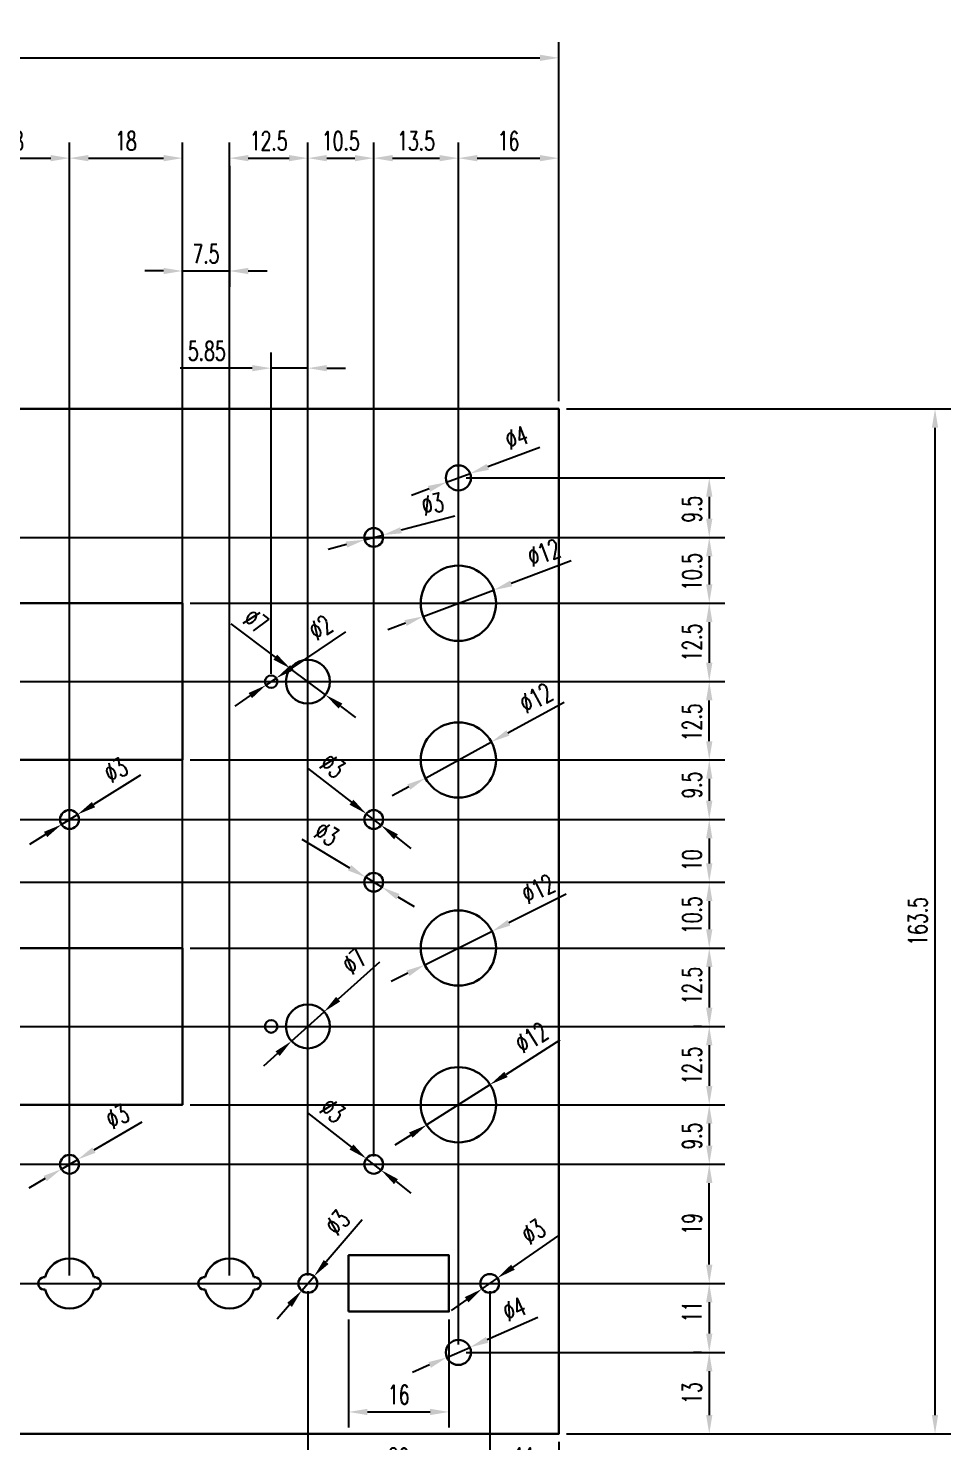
# Model space of a CAD drawing. Header units: millimetres. Extents: x 0 to 420, y 0 to 297.
# Drawn here: x 267.7 to 341.3, y 99.6 to 212.4 of the extents above; entities that cross this region are included whole.
import ezdxf

# ---------------------------------------------------------------- set-up
doc = ezdxf.new("R2010")
doc.units = ezdxf.units.MM
doc.header["$PDMODE"] = 35
doc.layers.add('BZ', color=4, linetype='Continuous', lineweight=15)
doc.layers.add('CSX', color=7, linetype='Continuous', lineweight=30)
doc.styles.get("Standard").update_dxf_attribs({"font": 'txt.shx', "width": 0.67})
doc.dimstyles.new('ISO-25', dxfattribs={"dimtxt": 1.5, "dimasz": 1.5, "dimexe": 1.25, "dimexo": 0.625, "dimtad": 1, "dimlfac": 2, "dimdsep": 46, "dimtxsty": 'Standard', "dimcen": 2.5, "dimadec": 0, "dimazin": 0, "dimtfac": 1, "dimtmove": 0, "dimatfit": 3, "dimfxl": 1, "dimarcsym": 0})

# ---------------------------------------------------------------- blocks, each defined once
blk = doc.blocks.new('*D78')
at = {"layer": 'BZ', "color": 0, "lineweight": -2, "transparency": 16777216}
for p, q in [((310.625, 182), (341.25, 182)), ((340, 101.75), (340, 180.5)), ((310.625, 100.25), (341.25, 100.25))]:
    blk.add_line(p, q, dxfattribs=at)
at = {"layer": 'BZ', "color": 0, "transparency": 16777216}
for points in [[(339.75, 180.5), (340.25, 180.5), (340, 182)], [(339.75, 101.75), (340.25, 101.75), (340, 100.25)]]:
    blk.add_solid(points, dxfattribs=at)
at = {"layer": 'Defpoints', "color": 0, "transparency": 16777216}
for p in [(310, 182), (340, 182), (310, 100.25)]:
    blk.add_point(p, dxfattribs=at)
at = {"layer": 'BZ', "color": 0, "transparency": 16777216, "insert": (338.625, 141.125), "char_height": 1.5, "attachment_point": 5, "rotation": 90}
blk.add_mtext('163.5', dxfattribs=at)
blk = doc.blocks.new('*D79')
at = {"layer": 'BZ', "color": 0, "lineweight": -2, "transparency": 16777216}
for p, q in [((100, 182.625), (100, 211.25)), ((310, 182.625), (310, 211.25)), ((101.5, 210), (308.5, 210))]:
    blk.add_line(p, q, dxfattribs=at)
at = {"layer": 'BZ', "color": 0, "transparency": 16777216}
for points in [[(101.5, 210.25), (101.5, 209.75), (100, 210)], [(308.5, 210.25), (308.5, 209.75), (310, 210)]]:
    blk.add_solid(points, dxfattribs=at)
at = {"layer": 'Defpoints', "color": 0, "transparency": 16777216}
for p in [(310, 210), (100, 182), (310, 182)]:
    blk.add_point(p, dxfattribs=at)
at = {"layer": 'BZ', "color": 0, "transparency": 16777216, "insert": (205, 211.375), "char_height": 1.5, "attachment_point": 5}
blk.add_mtext('420', dxfattribs=at)
blk = doc.blocks.new('*D80')
at = {"layer": 'BZ', "color": 0, "lineweight": -2, "transparency": 16777216}
for p, q in [((302.625, 106.75), (323.25, 106.75)), ((322, 105.25), (322, 101.75)), ((310.625, 100.25), (323.25, 100.25))]:
    blk.add_line(p, q, dxfattribs=at)
at = {"layer": 'BZ', "color": 0, "transparency": 16777216}
for points in [[(321.75, 105.25), (322.25, 105.25), (322, 106.75)], [(321.75, 101.75), (322.25, 101.75), (322, 100.25)]]:
    blk.add_solid(points, dxfattribs=at)
at = {"layer": 'Defpoints', "color": 0, "transparency": 16777216}
for p in [(302, 106.75), (310, 100.25), (322, 100.25)]:
    blk.add_point(p, dxfattribs=at)
at = {"layer": 'BZ', "color": 0, "transparency": 16777216, "insert": (320.625, 103.5), "char_height": 1.5, "attachment_point": 5, "rotation": 90}
blk.add_mtext('13', dxfattribs=at)
blk = doc.blocks.new('*D81')
at = {"layer": 'BZ', "color": 0, "lineweight": -2, "transparency": 16777216}
for p, q in [((305.125, 112.25), (323.25, 112.25)), ((322, 110.75), (322, 108.25)), ((321.375, 106.75), (320.75, 106.75))]:
    blk.add_line(p, q, dxfattribs=at)
at = {"layer": 'BZ', "color": 0, "transparency": 16777216}
for points in [[(321.75, 110.75), (322.25, 110.75), (322, 112.25)], [(321.75, 108.25), (322.25, 108.25), (322, 106.75)]]:
    blk.add_solid(points, dxfattribs=at)
at = {"layer": 'Defpoints', "color": 0, "transparency": 16777216}
for p in [(304.5, 112.25), (322, 106.75), (322, 106.75)]:
    blk.add_point(p, dxfattribs=at)
at = {"layer": 'BZ', "color": 0, "transparency": 16777216, "insert": (320.625, 110), "char_height": 1.5, "attachment_point": 5, "rotation": 90}
blk.add_mtext('11', dxfattribs=at)
blk = doc.blocks.new('*D82')
at = {"layer": 'BZ', "color": 0, "lineweight": -2, "transparency": 16777216}
for p, q in [((295.875, 121.75), (323.25, 121.75)), ((322, 113.75), (322, 120.25)), ((240.875, 112.25), (323.25, 112.25))]:
    blk.add_line(p, q, dxfattribs=at)
at = {"layer": 'BZ', "color": 0, "transparency": 16777216}
for points in [[(321.75, 120.25), (322.25, 120.25), (322, 121.75)], [(321.75, 113.75), (322.25, 113.75), (322, 112.25)]]:
    blk.add_solid(points, dxfattribs=at)
at = {"layer": 'Defpoints', "color": 0, "transparency": 16777216}
for p in [(295.25, 121.75), (322, 121.75), (240.25, 112.25)]:
    blk.add_point(p, dxfattribs=at)
at = {"layer": 'BZ', "color": 0, "transparency": 16777216, "insert": (320.625, 117), "char_height": 1.5, "attachment_point": 5, "rotation": 90}
blk.add_mtext('19', dxfattribs=at)
blk = doc.blocks.new('*D83')
at = {"layer": 'BZ', "color": 0, "lineweight": -2, "transparency": 16777216}
for p, q in [((280.625, 126.5), (323.25, 126.5)), ((322, 125), (322, 123.25)), ((229.375, 121.75), (323.25, 121.75))]:
    blk.add_line(p, q, dxfattribs=at)
at = {"layer": 'BZ', "color": 0, "transparency": 16777216}
for points in [[(321.75, 125), (322.25, 125), (322, 126.5)], [(321.75, 123.25), (322.25, 123.25), (322, 121.75)]]:
    blk.add_solid(points, dxfattribs=at)
at = {"layer": 'Defpoints', "color": 0, "transparency": 16777216}
for p in [(280, 126.5), (228.75, 121.75), (322, 121.75)]:
    blk.add_point(p, dxfattribs=at)
at = {"layer": 'BZ', "color": 0, "transparency": 16777216, "insert": (320.625, 124), "char_height": 1.5, "attachment_point": 5, "rotation": 90}
blk.add_mtext('9.5', dxfattribs=at)
blk = doc.blocks.new('*D84')
at = {"layer": 'BZ', "color": 0, "lineweight": -2, "transparency": 16777216}
for p, q in [((234.625, 132.75), (323.25, 132.75)), ((322, 131.25), (322, 128)), ((302.625, 126.5), (323.25, 126.5))]:
    blk.add_line(p, q, dxfattribs=at)
at = {"layer": 'BZ', "color": 0, "transparency": 16777216}
for points in [[(321.75, 131.25), (322.25, 131.25), (322, 132.75)], [(321.75, 128), (322.25, 128), (322, 126.5)]]:
    blk.add_solid(points, dxfattribs=at)
at = {"layer": 'Defpoints', "color": 0, "transparency": 16777216}
for p in [(234, 132.75), (302, 126.5), (322, 126.5)]:
    blk.add_point(p, dxfattribs=at)
at = {"layer": 'BZ', "color": 0, "transparency": 16777216, "insert": (320.625, 129.625), "char_height": 1.5, "attachment_point": 5, "rotation": 90}
blk.add_mtext('12.5', dxfattribs=at)
blk = doc.blocks.new('*D85')
at = {"layer": 'BZ', "color": 0, "lineweight": -2, "transparency": 16777216}
for p, q in [((280.625, 139), (323.25, 139)), ((322, 137.5), (322, 134.25)), ((321.375, 132.75), (320.75, 132.75))]:
    blk.add_line(p, q, dxfattribs=at)
at = {"layer": 'BZ', "color": 0, "transparency": 16777216}
for points in [[(321.75, 137.5), (322.25, 137.5), (322, 139)], [(321.75, 134.25), (322.25, 134.25), (322, 132.75)]]:
    blk.add_solid(points, dxfattribs=at)
at = {"layer": 'Defpoints', "color": 0, "transparency": 16777216}
for p in [(280, 139), (322, 132.75), (322, 132.75)]:
    blk.add_point(p, dxfattribs=at)
at = {"layer": 'BZ', "color": 0, "transparency": 16777216, "insert": (320.625, 136), "char_height": 1.5, "attachment_point": 5, "rotation": 90}
blk.add_mtext('12.5', dxfattribs=at)
blk = doc.blocks.new('*D86')
at = {"layer": 'BZ', "color": 0, "lineweight": -2, "transparency": 16777216}
for p, q in [((295.875, 144.25), (323.25, 144.25)), ((322, 142.75), (322, 140.5)), ((302.625, 139), (323.25, 139))]:
    blk.add_line(p, q, dxfattribs=at)
at = {"layer": 'BZ', "color": 0, "transparency": 16777216}
for points in [[(321.75, 142.75), (322.25, 142.75), (322, 144.25)], [(321.75, 140.5), (322.25, 140.5), (322, 139)]]:
    blk.add_solid(points, dxfattribs=at)
at = {"layer": 'Defpoints', "color": 0, "transparency": 16777216}
for p in [(295.25, 144.25), (302, 139), (322, 139)]:
    blk.add_point(p, dxfattribs=at)
at = {"layer": 'BZ', "color": 0, "transparency": 16777216, "insert": (320.625, 141.625), "char_height": 1.5, "attachment_point": 5, "rotation": 90}
blk.add_mtext('10.5', dxfattribs=at)
blk = doc.blocks.new('*D87')
at = {"layer": 'BZ', "color": 0, "lineweight": -2, "transparency": 16777216}
for p, q in [((295.875, 149.25), (323.25, 149.25)), ((322, 147.75), (322, 145.75)), ((229.375, 144.25), (323.25, 144.25))]:
    blk.add_line(p, q, dxfattribs=at)
at = {"layer": 'BZ', "color": 0, "transparency": 16777216}
for points in [[(321.75, 147.75), (322.25, 147.75), (322, 149.25)], [(321.75, 145.75), (322.25, 145.75), (322, 144.25)]]:
    blk.add_solid(points, dxfattribs=at)
at = {"layer": 'Defpoints', "color": 0, "transparency": 16777216}
for p in [(295.25, 149.25), (228.75, 144.25), (322, 144.25)]:
    blk.add_point(p, dxfattribs=at)
at = {"layer": 'BZ', "color": 0, "transparency": 16777216, "insert": (320.625, 146), "char_height": 1.5, "attachment_point": 5, "rotation": 90}
blk.add_mtext('10', dxfattribs=at)
blk = doc.blocks.new('*D88')
at = {"layer": 'BZ', "color": 0, "lineweight": -2, "transparency": 16777216}
for p, q in [((302.625, 154), (323.25, 154)), ((322, 152.5), (322, 150.75)), ((229.375, 149.25), (323.25, 149.25))]:
    blk.add_line(p, q, dxfattribs=at)
at = {"layer": 'BZ', "color": 0, "transparency": 16777216}
for points in [[(321.75, 152.5), (322.25, 152.5), (322, 154)], [(321.75, 150.75), (322.25, 150.75), (322, 149.25)]]:
    blk.add_solid(points, dxfattribs=at)
at = {"layer": 'Defpoints', "color": 0, "transparency": 16777216}
for p in [(302, 154), (228.75, 149.25), (322, 149.25)]:
    blk.add_point(p, dxfattribs=at)
at = {"layer": 'BZ', "color": 0, "transparency": 16777216, "insert": (320.625, 152), "char_height": 1.5, "attachment_point": 5, "rotation": 90}
blk.add_mtext('9.5', dxfattribs=at)
blk = doc.blocks.new('*D89')
at = {"layer": 'BZ', "color": 0, "lineweight": -2, "transparency": 16777216}
for p, q in [((205.625, 160.25), (323.25, 160.25)), ((322, 155.5), (322, 158.75)), ((280.625, 154), (323.25, 154))]:
    blk.add_line(p, q, dxfattribs=at)
at = {"layer": 'BZ', "color": 0, "transparency": 16777216}
for points in [[(321.75, 158.75), (322.25, 158.75), (322, 160.25)], [(321.75, 155.5), (322.25, 155.5), (322, 154)]]:
    blk.add_solid(points, dxfattribs=at)
at = {"layer": 'Defpoints', "color": 0, "transparency": 16777216}
for p in [(205, 160.25), (322, 160.25), (280, 154)]:
    blk.add_point(p, dxfattribs=at)
at = {"layer": 'BZ', "color": 0, "transparency": 16777216, "insert": (320.625, 157), "char_height": 1.5, "attachment_point": 5, "rotation": 90}
blk.add_mtext('12.5', dxfattribs=at)
blk = doc.blocks.new('*D90')
at = {"layer": 'BZ', "color": 0, "lineweight": -2, "transparency": 16777216}
for p, q in [((302.625, 166.5), (323.25, 166.5)), ((322, 165), (322, 161.75)), ((316.625, 160.25), (323.25, 160.25))]:
    blk.add_line(p, q, dxfattribs=at)
at = {"layer": 'BZ', "color": 0, "transparency": 16777216}
for points in [[(321.75, 165), (322.25, 165), (322, 166.5)], [(321.75, 161.75), (322.25, 161.75), (322, 160.25)]]:
    blk.add_solid(points, dxfattribs=at)
at = {"layer": 'Defpoints', "color": 0, "transparency": 16777216}
for p in [(302, 166.5), (316, 160.25), (322, 160.25)]:
    blk.add_point(p, dxfattribs=at)
at = {"layer": 'BZ', "color": 0, "transparency": 16777216, "insert": (320.625, 163.375), "char_height": 1.5, "attachment_point": 5, "rotation": 90}
blk.add_mtext('12.5', dxfattribs=at)
blk = doc.blocks.new('*D91')
at = {"layer": 'BZ', "color": 0, "lineweight": -2, "transparency": 16777216}
for p, q in [((229.375, 171.75), (323.25, 171.75)), ((322, 170.25), (322, 168)), ((280.625, 166.5), (323.25, 166.5))]:
    blk.add_line(p, q, dxfattribs=at)
at = {"layer": 'BZ', "color": 0, "transparency": 16777216}
for points in [[(321.75, 170.25), (322.25, 170.25), (322, 171.75)], [(321.75, 168), (322.25, 168), (322, 166.5)]]:
    blk.add_solid(points, dxfattribs=at)
at = {"layer": 'Defpoints', "color": 0, "transparency": 16777216}
for p in [(228.75, 171.75), (280, 166.5), (322, 166.5)]:
    blk.add_point(p, dxfattribs=at)
at = {"layer": 'BZ', "color": 0, "transparency": 16777216, "insert": (320.625, 169), "char_height": 1.5, "attachment_point": 5, "rotation": 90}
blk.add_mtext('10.5', dxfattribs=at)
blk = doc.blocks.new('*D92')
at = {"layer": 'BZ', "color": 0, "lineweight": -2, "transparency": 16777216}
for p, q in [((302.625, 176.5), (323.25, 176.5)), ((322, 175), (322, 173.25)), ((310.625, 171.75), (323.25, 171.75))]:
    blk.add_line(p, q, dxfattribs=at)
at = {"layer": 'BZ', "color": 0, "transparency": 16777216}
for points in [[(321.75, 175), (322.25, 175), (322, 176.5)], [(321.75, 173.25), (322.25, 173.25), (322, 171.75)]]:
    blk.add_solid(points, dxfattribs=at)
at = {"layer": 'Defpoints', "color": 0, "transparency": 16777216}
for p in [(302, 176.5), (310, 171.75), (322, 171.75)]:
    blk.add_point(p, dxfattribs=at)
at = {"layer": 'BZ', "color": 0, "transparency": 16777216, "insert": (320.625, 174), "char_height": 1.5, "attachment_point": 5, "rotation": 90}
blk.add_mtext('9.5', dxfattribs=at)
blk = doc.blocks.new('*D93')
at = {"layer": 'BZ', "color": 0, "lineweight": -2, "transparency": 16777216}
for p, q in [((304.5, 111.625), (304.5, 95.75)), ((310, 99.625), (310, 95.75)), ((306, 97), (308.5, 97))]:
    blk.add_line(p, q, dxfattribs=at)
at = {"layer": 'BZ', "color": 0, "transparency": 16777216}
for points in [[(306, 97.25), (306, 96.75), (304.5, 97)], [(308.5, 97.25), (308.5, 96.75), (310, 97)]]:
    blk.add_solid(points, dxfattribs=at)
at = {"layer": 'Defpoints', "color": 0, "transparency": 16777216}
for p in [(304.5, 112.25), (310, 100.25), (310, 97)]:
    blk.add_point(p, dxfattribs=at)
at = {"layer": 'BZ', "color": 0, "transparency": 16777216, "insert": (307.25, 98.375), "char_height": 1.5, "attachment_point": 5}
blk.add_mtext('11', dxfattribs=at)
blk = doc.blocks.new('*D94')
at = {"layer": 'BZ', "color": 0, "lineweight": -2, "transparency": 16777216}
for p, q in [((290, 111.625), (290, 95.75)), ((304.5, 100.125), (304.5, 95.75)), ((291.5, 97), (303, 97))]:
    blk.add_line(p, q, dxfattribs=at)
at = {"layer": 'BZ', "color": 0, "transparency": 16777216}
for points in [[(291.5, 97.25), (291.5, 96.75), (290, 97)], [(303, 97.25), (303, 96.75), (304.5, 97)]]:
    blk.add_solid(points, dxfattribs=at)
at = {"layer": 'Defpoints', "color": 0, "transparency": 16777216}
for p in [(290, 112.25), (304.5, 100.75), (304.5, 97)]:
    blk.add_point(p, dxfattribs=at)
at = {"layer": 'BZ', "color": 0, "transparency": 16777216, "insert": (297.25, 98.375), "char_height": 1.5, "attachment_point": 5}
blk.add_mtext('29', dxfattribs=at)
blk = doc.blocks.new('*D95')
at = {"layer": 'BZ', "color": 0, "lineweight": -2, "transparency": 16777216}
for p, q in [((293.25, 109.375), (293.25, 100.75)), ((301.25, 109.375), (301.25, 100.75)), ((294.75, 102), (299.75, 102))]:
    blk.add_line(p, q, dxfattribs=at)
at = {"layer": 'BZ', "color": 0, "transparency": 16777216}
for points in [[(294.75, 102.25), (294.75, 101.75), (293.25, 102)], [(299.75, 102.25), (299.75, 101.75), (301.25, 102)]]:
    blk.add_solid(points, dxfattribs=at)
at = {"layer": 'Defpoints', "color": 0, "transparency": 16777216}
for p in [(293.25, 110), (301.25, 110), (301.25, 102)]:
    blk.add_point(p, dxfattribs=at)
at = {"layer": 'BZ', "color": 0, "transparency": 16777216, "insert": (297.25, 103.375), "char_height": 1.5, "attachment_point": 5}
blk.add_mtext('16', dxfattribs=at)
blk = doc.blocks.new('*D96')
at = {"layer": 'BZ', "color": 0, "lineweight": -2, "transparency": 16777216}
for p, q in [((302, 107.375), (302, 203.25)), ((310, 182.625), (310, 203.25)), ((303.5, 202), (308.5, 202))]:
    blk.add_line(p, q, dxfattribs=at)
at = {"layer": 'BZ', "color": 0, "transparency": 16777216}
for points in [[(303.5, 202.25), (303.5, 201.75), (302, 202)], [(308.5, 202.25), (308.5, 201.75), (310, 202)]]:
    blk.add_solid(points, dxfattribs=at)
at = {"layer": 'Defpoints', "color": 0, "transparency": 16777216}
for p in [(310, 202), (310, 182), (302, 106.75)]:
    blk.add_point(p, dxfattribs=at)
at = {"layer": 'BZ', "color": 0, "transparency": 16777216, "insert": (306, 203.375), "char_height": 1.5, "attachment_point": 5}
blk.add_mtext('16', dxfattribs=at)
blk = doc.blocks.new('*D97')
at = {"layer": 'BZ', "color": 0, "lineweight": -2, "transparency": 16777216}
for p, q in [((295.25, 122.375), (295.25, 203.25)), ((302, 177.125), (302, 203.25)), ((296.75, 202), (300.5, 202))]:
    blk.add_line(p, q, dxfattribs=at)
at = {"layer": 'BZ', "color": 0, "transparency": 16777216}
for points in [[(296.75, 202.25), (296.75, 201.75), (295.25, 202)], [(300.5, 202.25), (300.5, 201.75), (302, 202)]]:
    blk.add_solid(points, dxfattribs=at)
at = {"layer": 'Defpoints', "color": 0, "transparency": 16777216}
for p in [(302, 202), (302, 176.5), (295.25, 121.75)]:
    blk.add_point(p, dxfattribs=at)
at = {"layer": 'BZ', "color": 0, "transparency": 16777216, "insert": (298.625, 203.375), "char_height": 1.5, "attachment_point": 5}
blk.add_mtext('13.5', dxfattribs=at)
blk = doc.blocks.new('*D98')
at = {"layer": 'BZ', "color": 0, "lineweight": -2, "transparency": 16777216}
for p, q in [((290, 112.875), (290, 203.25)), ((295.25, 182.625), (295.25, 203.25)), ((291.5, 202), (293.75, 202))]:
    blk.add_line(p, q, dxfattribs=at)
at = {"layer": 'BZ', "color": 0, "transparency": 16777216}
for points in [[(291.5, 202.25), (291.5, 201.75), (290, 202)], [(293.75, 202.25), (293.75, 201.75), (295.25, 202)]]:
    blk.add_solid(points, dxfattribs=at)
at = {"layer": 'Defpoints', "color": 0, "transparency": 16777216}
for p in [(295.25, 202), (295.25, 182), (290, 112.25)]:
    blk.add_point(p, dxfattribs=at)
at = {"layer": 'BZ', "color": 0, "transparency": 16777216, "insert": (292.625, 203.375), "char_height": 1.5, "attachment_point": 5}
blk.add_mtext('10.5', dxfattribs=at)
blk = doc.blocks.new('*D99')
at = {"layer": 'BZ', "color": 0, "lineweight": -2, "transparency": 16777216}
for p, q in [((283.75, 112.875), (283.75, 203.25)), ((290, 182.625), (290, 203.25)), ((285.25, 202), (288.5, 202))]:
    blk.add_line(p, q, dxfattribs=at)
at = {"layer": 'BZ', "color": 0, "transparency": 16777216}
for points in [[(285.25, 202.25), (285.25, 201.75), (283.75, 202)], [(288.5, 202.25), (288.5, 201.75), (290, 202)]]:
    blk.add_solid(points, dxfattribs=at)
at = {"layer": 'Defpoints', "color": 0, "transparency": 16777216}
for p in [(290, 202), (290, 182), (283.75, 112.25)]:
    blk.add_point(p, dxfattribs=at)
at = {"layer": 'BZ', "color": 0, "transparency": 16777216, "insert": (286.875, 203.375), "char_height": 1.5, "attachment_point": 5}
blk.add_mtext('12.5', dxfattribs=at)
blk = doc.blocks.new('*D100')
at = {"layer": 'BZ', "color": 0, "lineweight": -2, "transparency": 16777216}
for p, q in [((283.75, 201.375), (283.75, 191.75)), ((280, 127.125), (280, 194.25)), ((278.5, 193), (277, 193)), ((280, 193), (283.75, 193)), ((285.25, 193), (286.75, 193))]:
    blk.add_line(p, q, dxfattribs=at)
at = {"layer": 'BZ', "color": 0, "transparency": 16777216}
for points in [[(278.5, 193.25), (278.5, 192.75), (280, 193)], [(285.25, 193.25), (285.25, 192.75), (283.75, 193)]]:
    blk.add_solid(points, dxfattribs=at)
at = {"layer": 'Defpoints', "color": 0, "transparency": 16777216}
for p in [(283.75, 202), (283.75, 193), (280, 126.5)]:
    blk.add_point(p, dxfattribs=at)
at = {"layer": 'BZ', "color": 0, "transparency": 16777216, "insert": (281.875, 194.375), "char_height": 1.5, "attachment_point": 5}
blk.add_mtext('7.5', dxfattribs=at)
blk = doc.blocks.new('*D101')
at = {"layer": 'BZ', "color": 0, "lineweight": -2, "transparency": 16777216}
for p, q in [((271, 112.875), (271, 203.25)), ((280, 182.625), (280, 203.25)), ((272.5, 202), (278.5, 202))]:
    blk.add_line(p, q, dxfattribs=at)
at = {"layer": 'BZ', "color": 0, "transparency": 16777216}
for points in [[(272.5, 202.25), (272.5, 201.75), (271, 202)], [(278.5, 202.25), (278.5, 201.75), (280, 202)]]:
    blk.add_solid(points, dxfattribs=at)
at = {"layer": 'Defpoints', "color": 0, "transparency": 16777216}
for p in [(280, 202), (280, 182), (271, 112.25)]:
    blk.add_point(p, dxfattribs=at)
at = {"layer": 'BZ', "color": 0, "transparency": 16777216, "insert": (275.5, 203.375), "char_height": 1.5, "attachment_point": 5}
blk.add_mtext('18', dxfattribs=at)
blk = doc.blocks.new('*D102')
at = {"layer": 'BZ', "color": 0, "lineweight": -2, "transparency": 16777216}
for p, q in [((262, 122.375), (262, 203.25)), ((271, 198.875), (271, 203.25)), ((263.5, 202), (269.5, 202))]:
    blk.add_line(p, q, dxfattribs=at)
at = {"layer": 'BZ', "color": 0, "transparency": 16777216}
for points in [[(263.5, 202.25), (263.5, 201.75), (262, 202)], [(269.5, 202.25), (269.5, 201.75), (271, 202)]]:
    blk.add_solid(points, dxfattribs=at)
at = {"layer": 'Defpoints', "color": 0, "transparency": 16777216}
for p in [(271, 202), (271, 198.25), (262, 121.75)]:
    blk.add_point(p, dxfattribs=at)
at = {"layer": 'BZ', "color": 0, "transparency": 16777216, "insert": (266.5, 203.375), "char_height": 1.5, "attachment_point": 5}
blk.add_mtext('18', dxfattribs=at)
blk = doc.blocks.new('*D116')
at = {"layer": 'BZ', "color": 0, "lineweight": -2, "transparency": 16777216}
for p, q in [((308.48, 178.93), (304.34, 177.38)), ((301.06, 176.15), (302.94, 176.85)), ((299.66, 175.62), (298.25, 175.1))]:
    blk.add_line(p, q, dxfattribs=at)
at = {"layer": 'BZ', "color": 0, "transparency": 16777216}
for points in [[(304.25, 177.61), (304.43, 177.14), (302.94, 176.85)], [(299.57, 175.86), (299.75, 175.39), (301.06, 176.15)]]:
    blk.add_solid(points, dxfattribs=at)
at = {"layer": 'Defpoints', "color": 0, "transparency": 16777216}
for p in [(301.06, 176.15), (302.94, 176.85)]:
    blk.add_point(p, dxfattribs=at)
at = {"layer": 'BZ', "color": 0, "transparency": 16777216, "insert": (306.63, 179.71), "char_height": 1.5, "attachment_point": 5, "rotation": 20.556}
blk.add_mtext('∅4', dxfattribs=at)
blk = doc.blocks.new('*D117')
at = {"layer": 'BZ', "color": 0, "lineweight": -2, "transparency": 16777216}
for p, q in [((301.71, 173.45), (297.43, 172.32)), ((294.52, 171.56), (295.98, 171.94)), ((293.07, 171.18), (291.62, 170.8))]:
    blk.add_line(p, q, dxfattribs=at)
at = {"layer": 'BZ', "color": 0, "transparency": 16777216}
for points in [[(297.36, 172.56), (297.49, 172.08), (295.98, 171.94)], [(293.01, 171.42), (293.14, 170.94), (294.52, 171.56)]]:
    blk.add_solid(points, dxfattribs=at)
at = {"layer": 'Defpoints', "color": 0, "transparency": 16777216}
for p in [(294.52, 171.56), (295.98, 171.94)]:
    blk.add_point(p, dxfattribs=at)
at = {"layer": 'BZ', "color": 0, "transparency": 16777216, "insert": (299.94, 174.41), "char_height": 1.5, "attachment_point": 5, "rotation": 14.7436}
blk.add_mtext('∅3', dxfattribs=at)
blk = doc.blocks.new('*D118')
at = {"layer": 'BZ', "color": 0, "lineweight": -2, "transparency": 16777216}
for p, q in [((310.98, 169.87), (306.21, 168.08)), ((299.19, 165.45), (304.81, 167.55)), ((297.79, 164.92), (296.38, 164.39))]:
    blk.add_line(p, q, dxfattribs=at)
at = {"layer": 'BZ', "color": 0, "transparency": 16777216}
for points in [[(306.13, 168.31), (306.3, 167.85), (304.81, 167.55)], [(297.7, 165.15), (297.87, 164.69), (299.19, 165.45)]]:
    blk.add_solid(points, dxfattribs=at)
at = {"layer": 'Defpoints', "color": 0, "transparency": 16777216}
for p in [(304.81, 167.55), (299.19, 165.45)]:
    blk.add_point(p, dxfattribs=at)
at = {"layer": 'BZ', "color": 0, "transparency": 16777216, "insert": (308.82, 170.53), "char_height": 1.5, "attachment_point": 5, "rotation": 20.556}
blk.add_mtext('∅12', dxfattribs=at)
blk = doc.blocks.new('*D119')
at = {"layer": 'BZ', "color": 0, "lineweight": -2, "transparency": 16777216}
for p, q in [((283.86, 164.855), (287.4, 162.2)), ((291.4, 159.2), (288.6, 161.3)), ((292.6, 158.3), (293.8, 157.4))]:
    blk.add_line(p, q, dxfattribs=at)
at = {"layer": 'BZ', "color": 0, "transparency": 16777216}
for points in [[(287.55, 162.4), (287.25, 162), (288.6, 161.3)], [(292.75, 158.5), (292.45, 158.1), (291.4, 159.2)]]:
    blk.add_solid(points, dxfattribs=at)
at = {"layer": 'Defpoints', "color": 0, "transparency": 16777216}
for p in [(288.6, 161.3), (291.4, 159.2)]:
    blk.add_point(p, dxfattribs=at)
at = {"layer": 'BZ', "color": 0, "transparency": 16777216, "insert": (285.855, 165.0775), "char_height": 1.5, "attachment_point": 5, "rotation": 323.130102}
blk.add_mtext('∅7', dxfattribs=at)
blk = doc.blocks.new('*D120')
at = {"layer": 'BZ', "color": 0, "lineweight": -2, "transparency": 16777216}
for p, q in [((310.42, 158.59), (305.95, 156.15)), ((299.37, 152.56), (304.63, 155.44)), ((298.05, 151.85), (296.73, 151.13))]:
    blk.add_line(p, q, dxfattribs=at)
at = {"layer": 'BZ', "color": 0, "transparency": 16777216}
for points in [[(305.83, 156.37), (306.07, 155.94), (304.63, 155.44)], [(297.93, 152.06), (298.17, 151.63), (299.37, 152.56)]]:
    blk.add_solid(points, dxfattribs=at)
at = {"layer": 'Defpoints', "color": 0, "transparency": 16777216}
for p in [(304.63, 155.44), (299.37, 152.56)]:
    blk.add_point(p, dxfattribs=at)
at = {"layer": 'BZ', "color": 0, "transparency": 16777216, "insert": (308.19, 158.94), "char_height": 1.5, "attachment_point": 5, "rotation": 28.6105}
blk.add_mtext('∅12', dxfattribs=at)
blk = doc.blocks.new('*D121')
at = {"layer": 'BZ', "color": 0, "lineweight": -2, "transparency": 16777216}
for p, q in [((289.98, 153.35), (293.47, 150.63)), ((295.84, 148.79), (294.66, 149.71)), ((297.03, 147.87), (298.21, 146.95))]:
    blk.add_line(p, q, dxfattribs=at)
at = {"layer": 'BZ', "color": 0, "transparency": 16777216}
for points in [[(293.63, 150.83), (293.32, 150.43), (294.66, 149.71)], [(297.18, 148.07), (296.87, 147.67), (295.84, 148.79)]]:
    blk.add_solid(points, dxfattribs=at)
at = {"layer": 'Defpoints', "color": 0, "transparency": 16777216}
for p in [(294.66, 149.71), (295.84, 148.79)]:
    blk.add_point(p, dxfattribs=at)
at = {"layer": 'BZ', "color": 0, "transparency": 16777216, "insert": (291.98, 153.54), "char_height": 1.5, "attachment_point": 5, "rotation": 322.125}
blk.add_mtext('∅3', dxfattribs=at)
blk = doc.blocks.new('*D122')
at = {"layer": 'BZ', "color": 0, "lineweight": -2, "transparency": 16777216}
for p, q in [((289.53, 147.68), (293.32, 145.41)), ((295.89, 143.86), (294.61, 144.64)), ((297.18, 143.09), (298.47, 142.32))]:
    blk.add_line(p, q, dxfattribs=at)
at = {"layer": 'BZ', "color": 0, "transparency": 16777216}
for points in [[(293.45, 145.62), (293.19, 145.19), (294.61, 144.64)], [(297.31, 143.31), (297.05, 142.88), (295.89, 143.86)]]:
    blk.add_solid(points, dxfattribs=at)
at = {"layer": 'Defpoints', "color": 0, "transparency": 16777216}
for p in [(294.61, 144.64), (295.89, 143.86)]:
    blk.add_point(p, dxfattribs=at)
at = {"layer": 'BZ', "color": 0, "transparency": 16777216, "insert": (291.49, 148.11), "char_height": 1.5, "attachment_point": 5, "rotation": 329.0362}
blk.add_mtext('∅3', dxfattribs=at)
blk = doc.blocks.new('*D123')
at = {"layer": 'BZ', "color": 0, "lineweight": -2, "transparency": 16777216}
for p, q in [((310.58, 143.29), (306.02, 141.01)), ((299.32, 137.66), (304.68, 140.34)), ((297.98, 136.99), (296.63, 136.32))]:
    blk.add_line(p, q, dxfattribs=at)
at = {"layer": 'BZ', "color": 0, "transparency": 16777216}
for points in [[(305.91, 141.24), (306.14, 140.79), (304.68, 140.34)], [(297.86, 137.21), (298.09, 136.76), (299.32, 137.66)]]:
    blk.add_solid(points, dxfattribs=at)
at = {"layer": 'Defpoints', "color": 0, "transparency": 16777216}
for p in [(304.68, 140.34), (299.32, 137.66)]:
    blk.add_point(p, dxfattribs=at)
at = {"layer": 'BZ', "color": 0, "transparency": 16777216, "insert": (308.36, 143.72), "char_height": 1.5, "attachment_point": 5, "rotation": 26.5651}
blk.add_mtext('∅12', dxfattribs=at)
blk = doc.blocks.new('*D124')
at = {"layer": 'BZ', "color": 0, "lineweight": -2, "transparency": 16777216}
for p, q in [((295.7, 137.88), (292.42, 134.92)), ((288.7, 131.58), (291.3, 133.92)), ((287.58, 130.58), (286.47, 129.57))]:
    blk.add_line(p, q, dxfattribs=at)
at = {"layer": 'BZ', "color": 0, "transparency": 16777216}
for points in [[(292.25, 135.11), (292.58, 134.74), (291.3, 133.92)], [(287.42, 130.76), (287.75, 130.39), (288.7, 131.58)]]:
    blk.add_solid(points, dxfattribs=at)
at = {"layer": 'Defpoints', "color": 0, "transparency": 16777216}
for p in [(291.3, 133.92), (288.7, 131.58)]:
    blk.add_point(p, dxfattribs=at)
at = {"layer": 'BZ', "color": 0, "transparency": 16777216, "insert": (293.7, 137.93), "char_height": 1.5, "attachment_point": 5, "rotation": 41.9872}
blk.add_mtext('∅7', dxfattribs=at)
blk = doc.blocks.new('*D125')
at = {"layer": 'BZ', "color": 0, "lineweight": -2, "transparency": 16777216}
for p, q in [((310.09, 131.65), (305.8, 128.92)), ((299.47, 124.89), (304.53, 128.11)), ((298.2, 124.08), (296.94, 123.28))]:
    blk.add_line(p, q, dxfattribs=at)
at = {"layer": 'BZ', "color": 0, "transparency": 16777216}
for points in [[(305.66, 129.13), (305.93, 128.71), (304.53, 128.11)], [(298.07, 124.29), (298.34, 123.87), (299.47, 124.89)]]:
    blk.add_solid(points, dxfattribs=at)
at = {"layer": 'Defpoints', "color": 0, "transparency": 16777216}
for p in [(304.53, 128.11), (299.47, 124.89)]:
    blk.add_point(p, dxfattribs=at)
at = {"layer": 'BZ', "color": 0, "transparency": 16777216, "insert": (307.84, 131.85), "char_height": 1.5, "attachment_point": 5, "rotation": 32.4712}
blk.add_mtext('∅12', dxfattribs=at)
blk = doc.blocks.new('*D126')
at = {"layer": 'BZ', "color": 0, "lineweight": -2, "transparency": 16777216}
for p, q in [((309.97, 116.08), (306.34, 113.54)), ((303.89, 111.82), (305.11, 112.68)), ((302.66, 110.96), (301.43, 110.1))]:
    blk.add_line(p, q, dxfattribs=at)
at = {"layer": 'BZ', "color": 0, "transparency": 16777216}
for points in [[(306.2, 113.75), (306.49, 113.34), (305.11, 112.68)], [(302.51, 111.16), (302.8, 110.75), (303.89, 111.82)]]:
    blk.add_solid(points, dxfattribs=at)
at = {"layer": 'Defpoints', "color": 0, "transparency": 16777216}
for p in [(303.89, 111.82), (305.11, 112.68)]:
    blk.add_point(p, dxfattribs=at)
at = {"layer": 'BZ', "color": 0, "transparency": 16777216, "insert": (307.98, 116.37), "char_height": 1.5, "attachment_point": 5, "rotation": 34.992}
blk.add_mtext('∅3', dxfattribs=at)
blk = doc.blocks.new('*D127')
at = {"layer": 'BZ', "color": 0, "lineweight": -2, "transparency": 16777216}
for p, q in [((289.98, 125.85), (293.47, 123.13)), ((295.84, 121.29), (294.66, 122.21)), ((297.03, 120.37), (298.21, 119.45))]:
    blk.add_line(p, q, dxfattribs=at)
at = {"layer": 'BZ', "color": 0, "transparency": 16777216}
for points in [[(293.63, 123.33), (293.32, 122.93), (294.66, 122.21)], [(297.18, 120.57), (296.87, 120.17), (295.84, 121.29)]]:
    blk.add_solid(points, dxfattribs=at)
at = {"layer": 'Defpoints', "color": 0, "transparency": 16777216}
for p in [(294.66, 122.21), (295.84, 121.29)]:
    blk.add_point(p, dxfattribs=at)
at = {"layer": 'BZ', "color": 0, "transparency": 16777216, "insert": (291.98, 126.04), "char_height": 1.5, "attachment_point": 5, "rotation": 322.125}
blk.add_mtext('∅3', dxfattribs=at)
blk = doc.blocks.new('*D128')
at = {"layer": 'BZ', "color": 0, "lineweight": -2, "transparency": 16777216}
for p, q in [((294.34, 117.32), (291.46, 113.96)), ((289.51, 111.68), (290.49, 112.82)), ((288.54, 110.54), (287.56, 109.4))]:
    blk.add_line(p, q, dxfattribs=at)
at = {"layer": 'BZ', "color": 0, "transparency": 16777216}
for points in [[(291.27, 114.12), (291.65, 113.8), (290.49, 112.82)], [(288.35, 110.7), (288.73, 110.38), (289.51, 111.68)]]:
    blk.add_solid(points, dxfattribs=at)
at = {"layer": 'Defpoints', "color": 0, "transparency": 16777216}
for p in [(290.49, 112.82), (289.51, 111.68)]:
    blk.add_point(p, dxfattribs=at)
at = {"layer": 'BZ', "color": 0, "transparency": 16777216, "insert": (292.35, 117.1), "char_height": 1.5, "attachment_point": 5, "rotation": 49.3987}
blk.add_mtext('∅3', dxfattribs=at)
blk = doc.blocks.new('*D129')
at = {"layer": 'BZ', "color": 0, "lineweight": -2, "transparency": 16777216}
for p, q in [((308.34, 109.53), (304.29, 107.75)), ((301.08, 106.35), (302.92, 107.15)), ((299.71, 105.75), (298.34, 105.15))]:
    blk.add_line(p, q, dxfattribs=at)
at = {"layer": 'BZ', "color": 0, "transparency": 16777216}
for points in [[(304.19, 107.98), (304.39, 107.52), (302.92, 107.15)], [(299.61, 105.98), (299.81, 105.52), (301.08, 106.35)]]:
    blk.add_solid(points, dxfattribs=at)
at = {"layer": 'Defpoints', "color": 0, "transparency": 16777216}
for p in [(302.92, 107.15), (301.08, 106.35)]:
    blk.add_point(p, dxfattribs=at)
at = {"layer": 'BZ', "color": 0, "transparency": 16777216, "insert": (306.45, 110.2), "char_height": 1.5, "attachment_point": 5, "rotation": 23.6294}
blk.add_mtext('∅4', dxfattribs=at)
blk = doc.blocks.new('*D130')
at = {"layer": 'BZ', "color": 0, "lineweight": -2, "transparency": 16777216}
for p, q in [((276.77, 125.11), (272.94, 122.88)), ((270.35, 121.37), (271.65, 122.13)), ((269.06, 120.62), (267.76, 119.86))]:
    blk.add_line(p, q, dxfattribs=at)
at = {"layer": 'BZ', "color": 0, "transparency": 16777216}
for points in [[(272.82, 123.1), (273.07, 122.67), (271.65, 122.13)], [(268.93, 120.83), (269.18, 120.4), (270.35, 121.37)]]:
    blk.add_solid(points, dxfattribs=at)
at = {"layer": 'Defpoints', "color": 0, "transparency": 16777216}
for p in [(271.65, 122.13), (270.35, 121.37)]:
    blk.add_point(p, dxfattribs=at)
at = {"layer": 'BZ', "color": 0, "transparency": 16777216, "insert": (274.81, 125.56), "char_height": 1.5, "attachment_point": 5, "rotation": 30.2564}
blk.add_mtext('∅3', dxfattribs=at)
blk = doc.blocks.new('*D132')
at = {"layer": 'BZ', "color": 0, "lineweight": -2, "transparency": 16777216}
for p, q in [((276.66, 152.79), (272.91, 150.44)), ((270.36, 148.85), (271.64, 149.65)), ((269.09, 148.06), (267.82, 147.26))]:
    blk.add_line(p, q, dxfattribs=at)
at = {"layer": 'BZ', "color": 0, "transparency": 16777216}
for points in [[(272.78, 150.65), (273.04, 150.23), (271.64, 149.65)], [(268.96, 148.27), (269.22, 147.85), (270.36, 148.85)]]:
    blk.add_solid(points, dxfattribs=at)
at = {"layer": 'Defpoints', "color": 0, "transparency": 16777216}
for p in [(270.36, 148.85), (271.64, 149.65)]:
    blk.add_point(p, dxfattribs=at)
at = {"layer": 'BZ', "color": 0, "transparency": 16777216, "insert": (274.69, 153.18), "char_height": 1.5, "attachment_point": 5, "rotation": 32.0054}
blk.add_mtext('∅3', dxfattribs=at)
blk = doc.blocks.new('*D154')
at = {"layer": 'BZ', "color": 0, "lineweight": -2, "transparency": 16777216}
for p, q in [((287.07, 160.88), (287.07, 186.5)), ((290, 160.88), (290, 186.5)), ((285.57, 185.25), (279.81, 185.25)), ((290, 185.25), (287.07, 185.25)), ((291.5, 185.25), (293, 185.25))]:
    blk.add_line(p, q, dxfattribs=at)
at = {"layer": 'BZ', "color": 0, "transparency": 16777216}
for points in [[(285.57, 185.5), (285.57, 185), (287.07, 185.25)], [(291.5, 185.5), (291.5, 185), (290, 185.25)]]:
    blk.add_solid(points, dxfattribs=at)
at = {"layer": 'Defpoints', "color": 0, "transparency": 16777216}
for p in [(287.07, 185.25), (287.07, 160.25), (290, 160.25)]:
    blk.add_point(p, dxfattribs=at)
at = {"layer": 'BZ', "color": 0, "transparency": 16777216, "insert": (281.94, 186.62), "char_height": 1.5, "attachment_point": 5}
blk.add_mtext('5.85', dxfattribs=at)
blk = doc.blocks.new('*D156')
at = {"layer": 'BZ', "color": 0, "lineweight": -2, "transparency": 16777216}
for p, q in [((293, 164.23), (288.74, 161.36)), ((286.66, 159.97), (287.49, 160.53)), ((285.41, 159.14), (284.17, 158.3))]:
    blk.add_line(p, q, dxfattribs=at)
at = {"layer": 'BZ', "color": 0, "transparency": 16777216}
for points in [[(288.6, 161.57), (288.88, 161.16), (287.49, 160.53)], [(285.27, 159.34), (285.55, 158.93), (286.66, 159.97)]]:
    blk.add_solid(points, dxfattribs=at)
at = {"layer": 'Defpoints', "color": 0, "transparency": 16777216}
for p in [(287.49, 160.53), (286.66, 159.97)]:
    blk.add_point(p, dxfattribs=at)
at = {"layer": 'BZ', "color": 0, "transparency": 16777216, "insert": (291.02, 164.55), "char_height": 1.5, "attachment_point": 5, "rotation": 33.8519}
blk.add_mtext('∅2', dxfattribs=at)

msp = doc.modelspace()

# ---------------------------------------------------------------- linework, layer by layer
at = {"layer": 'CSX'}
for points in [[(100, 182), (310, 182), (310, 100.25), (100, 100.25)], [(244, 166.5), (280, 166.5), (280, 154), (244, 154)], [(244, 139), (280, 139), (280, 126.5), (244, 126.5)], [(293.25, 110), (301.25, 110), (301.25, 114.5), (293.25, 114.5)]]:
    msp.add_lwpolyline(points, close=True, dxfattribs=at)
for centre, radius in [((302, 176.5), 1), ((295.25, 171.75), 0.75), ((302, 166.5), 3), ((290, 160.25), 1.75), ((287.075, 160.25), 0.5), ((302, 154), 3), ((271, 149.25), 0.75), ((295.25, 149.25), 0.75), ((295.25, 144.25), 0.75), ((302, 139), 3), ((290, 132.75), 1.75), ((287.075, 132.75), 0.5), ((302, 126.5), 3), ((271, 121.75), 0.75), ((295.25, 121.75), 0.75), ((290, 112.25), 0.75), ((304.5, 112.25), 0.75), ((302, 106.75), 1)]:
    msp.add_circle(centre, radius, dxfattribs=at)
for centre, radius, start, end in [((271, 112.25), 2, 14.361512, 165.638488), ((283.75, 112.25), 2, 14.361512, 165.638488), ((269, 112.25), 0.5, 82.819244, 277.180756), ((273, 112.25), 0.5, 262.819244, 97.180756), ((281.75, 112.25), 0.5, 82.819244, 277.180756), ((285.75, 112.25), 0.5, 262.819244, 97.180756), ((271, 112.25), 2, 194.361512, 345.638488), ((283.75, 112.25), 2, 194.361512, 345.638488)]:
    msp.add_arc(centre, radius, start, end, dxfattribs=at)

# ---------------------------------------------------------------- dimensions: what is measured, and where the dimension line sits
at = {"layer": 'BZ'}
for base, p1, p2, picture, middle in [((310, 210), (100, 182), (310, 182), '*D79', (205, 211.375)), ((271, 202), (262, 121.75), (271, 198.25), '*D102', (266.5, 203.375)), ((280, 202), (271, 112.25), (280, 182), '*D101', (275.5, 203.375)), ((290, 202), (283.75, 112.25), (290, 182), '*D99', (286.875, 203.375)), ((295.25, 202), (290, 112.25), (295.25, 182), '*D98', (292.625, 203.375)), ((302, 202), (295.25, 121.75), (302, 176.5), '*D97', (298.625, 203.375)), ((287.075, 185.2497), (290, 160.25), (287.075, 160.25), '*D154', (281.9425, 186.6247)), ((304.5, 97), (290, 112.25), (304.5, 100.75), '*D94', (297.25, 98.375)), ((310, 97), (304.5, 112.25), (310, 100.25), '*D93', (307.25, 98.375)), ((301.25, 102), (293.25, 110), (301.25, 110), '*D95', (297.25, 103.375))]:
    dim = msp.add_linear_dim(base=base, p1=p1, p2=p2, dimstyle='ISO-25', dxfattribs=at)
    dim.commit()
    dim.dimension.update_dxf_attribs({"geometry": picture, "text_midpoint": middle})
for base, p1, p2, picture, middle in [((310, 202), (302, 106.75), (310, 182), '*D96', (306, 202)), ((283.75, 193), (280, 126.5), (283.75, 202), '*D100', (281.875, 193))]:
    dim = msp.add_linear_dim(base=base, p1=p1, p2=p2, dimstyle='ISO-25', dxfattribs=at)
    dim.commit()
    dim.dimension.update_dxf_attribs({"geometry": picture, "text_midpoint": middle, "dimtype": 160})
for base, p1, p2, angle, picture, middle in [((340, 182), (310, 100.25), (310, 182), 270, '*D78', (338.625, 141.125)), ((322, 160.25), (302, 166.5), (316, 160.25), 90, '*D90', (320.625, 163.375)), ((322, 139), (295.25, 144.25), (302, 139), 90, '*D86', (320.625, 141.625)), ((322, 126.5), (234, 132.75), (302, 126.5), 90, '*D84', (320.625, 129.625)), ((322, 100.25), (302, 106.75), (310, 100.25), 90, '*D80', (320.625, 103.5))]:
    dim = msp.add_linear_dim(base=base, p1=p1, p2=p2, angle=angle, dimstyle='ISO-25', dxfattribs=at)
    dim.commit()
    dim.dimension.update_dxf_attribs({"geometry": picture, "text_midpoint": middle})
for p1, p2, picture, middle in [((301.0637, 176.1489), (302.9363, 176.8511), '*D116', (306.6319, 179.7055)), ((294.5247, 171.5591), (295.9753, 171.9409), '*D117', (299.9409, 174.4063)), ((299.191, 165.4466), (304.809, 167.5534), '*D118', (308.8182, 170.5253)), ((291.4, 159.2), (288.6, 161.3), '*D119', (285.855, 165.0775)), ((299.3663, 152.5634), (304.6337, 155.4366), '*D120', (308.187, 158.941)), ((270.364, 148.8525), (271.636, 149.6475), '*D132', (274.6914, 153.1786)), ((295.842, 148.7895), (294.658, 149.7105), '*D121', (291.9797, 153.5355)), ((295.8931, 143.8641), (294.6069, 144.6359), '*D122', (291.4877, 148.1109)), ((299.3167, 137.6584), (304.6833, 140.3416), '*D123', (308.3594, 143.717)), ((288.6992, 131.5793), (291.3008, 133.9207), '*D124', (293.6979, 137.928)), ((299.469, 124.8894), (304.531, 128.1106), '*D125', (307.8402, 131.8463)), ((295.842, 121.2895), (294.658, 122.2105), '*D127', (291.9797, 126.0355)), ((270.3522, 121.3721), (271.6478, 122.1279), '*D130', (274.8096, 125.5641)), ((289.5119, 111.6806), (290.4881, 112.8194), '*D128', (292.3483, 117.1025)), ((303.8856, 111.8199), (305.1144, 112.6801), '*D126', (307.9817, 116.3656)), ((301.0838, 106.3492), (302.9162, 107.1508), '*D129', (306.4534, 110.1992))]:
    dim = msp.add_diameter_dim_2p(p1=p1, p2=p2, dimstyle='ISO-25', dxfattribs=at)
    dim.commit()
    dim.dimension.update_dxf_attribs({"geometry": picture, "text_midpoint": middle})
for base, p1, p2, picture, middle in [((322, 171.75), (302, 176.5), (310, 171.75), '*D92', (322, 174)), ((322, 166.5), (228.75, 171.75), (280, 166.5), '*D91', (322, 169)), ((322, 160.25), (280, 154), (205, 160.25), '*D89', (322, 157)), ((322, 149.25), (302, 154), (228.75, 149.25), '*D88', (322, 152)), ((322, 144.25), (295.25, 149.25), (228.75, 144.25), '*D87', (322, 146)), ((322, 132.75), (280, 139), (322, 132.75), '*D85', (322, 136)), ((322, 121.75), (280, 126.5), (228.75, 121.75), '*D83', (322, 124)), ((322, 121.75), (240.25, 112.25), (295.25, 121.75), '*D82', (322, 117)), ((322, 106.75), (304.5, 112.25), (322, 106.75), '*D81', (322, 110))]:
    dim = msp.add_linear_dim(base=base, p1=p1, p2=p2, angle=90, dimstyle='ISO-25', dxfattribs=at)
    dim.commit()
    dim.dimension.update_dxf_attribs({"geometry": picture, "text_midpoint": middle, "dimtype": 160})
dim = msp.add_diameter_dim_2p(p1=(286.6598, 159.9715), p2=(287.4902, 160.5285), dimstyle='ISO-25', dxfattribs=at)
dim.commit()
dim.dimension.update_dxf_attribs({"geometry": '*D156', "text_midpoint": (291.7879, 163.4112), "dimtype": 163})

doc.saveas('drawing.dxf')
